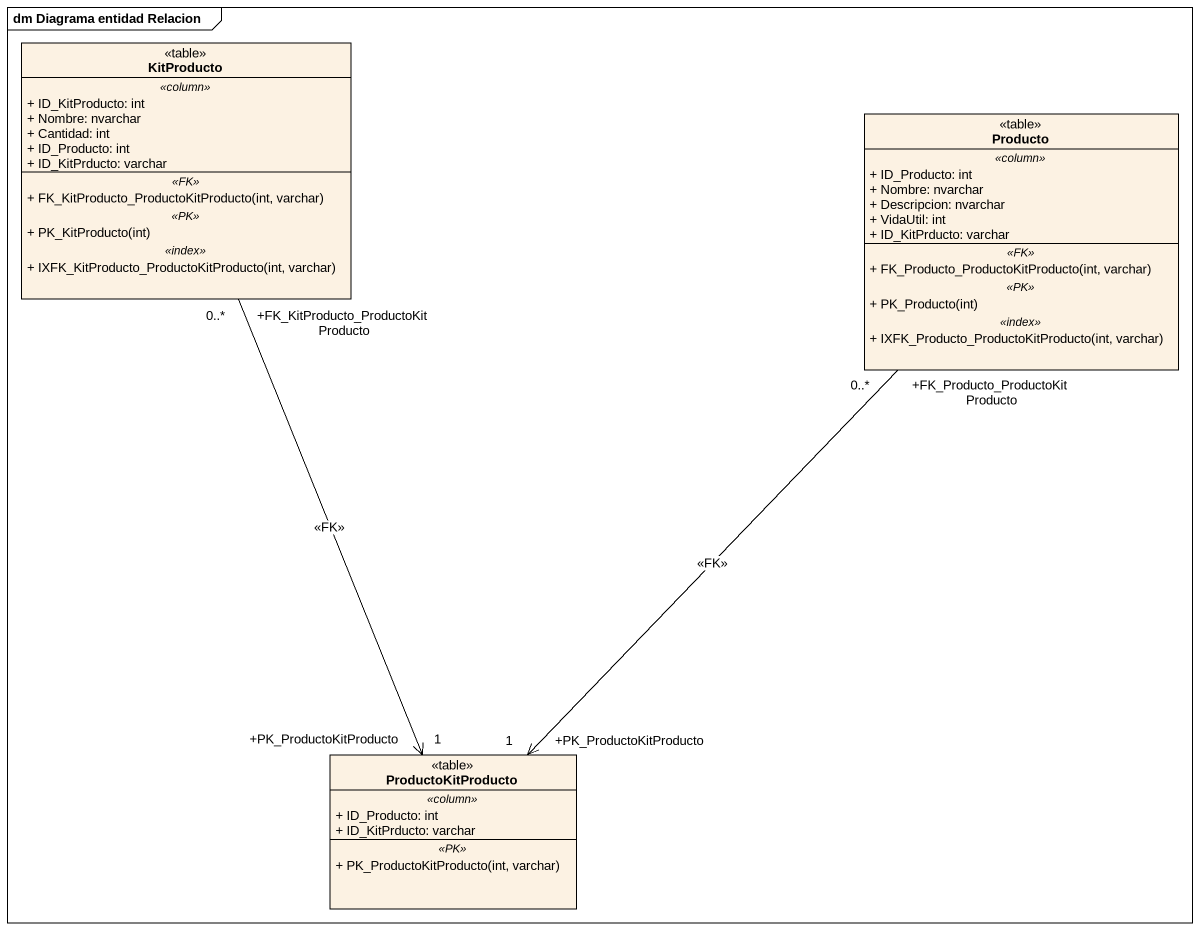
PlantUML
@startuml
mainframe dm Diagrama entidad Relacion
hide circle
hide empty members
skinparam classAttributeIconSize 0
class KitProducto <<table>> {
  .. <<column>> ..
  + ID_KitProducto: int
  + Nombre: nvarchar
  + Cantidad: int
  + ID_Producto: int
  + ID_KitPrducto: varchar
  .. <<FK>> ..
  + FK_KitProducto_ProductoKitProducto(int, varchar)
  .. <<PK>> ..
  + PK_KitProducto(int)
  .. <<index>> ..
  + IXFK_KitProducto_ProductoKitProducto(int, varchar)
}
class Producto <<table>> {
  .. <<column>> ..
  + ID_Producto: int
  + Nombre: nvarchar
  + Descripcion: nvarchar
  + VidaUtil: int
  + ID_KitPrducto: varchar
  .. <<FK>> ..
  + FK_Producto_ProductoKitProducto(int, varchar)
  .. <<PK>> ..
  + PK_Producto(int)
  .. <<index>> ..
  + IXFK_Producto_ProductoKitProducto(int, varchar)
}
class ProductoKitProducto <<table>> {
  .. <<column>> ..
  + ID_Producto: int
  + ID_KitPrducto: varchar
  .. <<PK>> ..
  + PK_ProductoKitProducto(int, varchar)
}
KitProducto "+FK_KitProducto_ProductoKitProducto\n0..*" --> "+PK_ProductoKitProducto\n1" ProductoKitProducto : <<FK>>
Producto "+FK_Producto_ProductoKitProducto\n0..*" --> "+PK_ProductoKitProducto\n1" ProductoKitProducto : <<FK>>
@enduml
